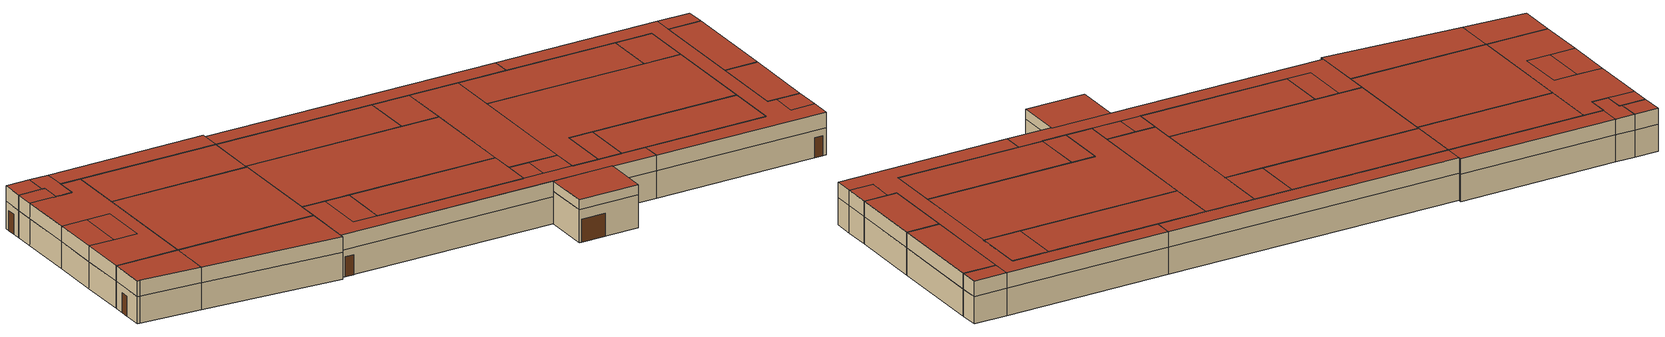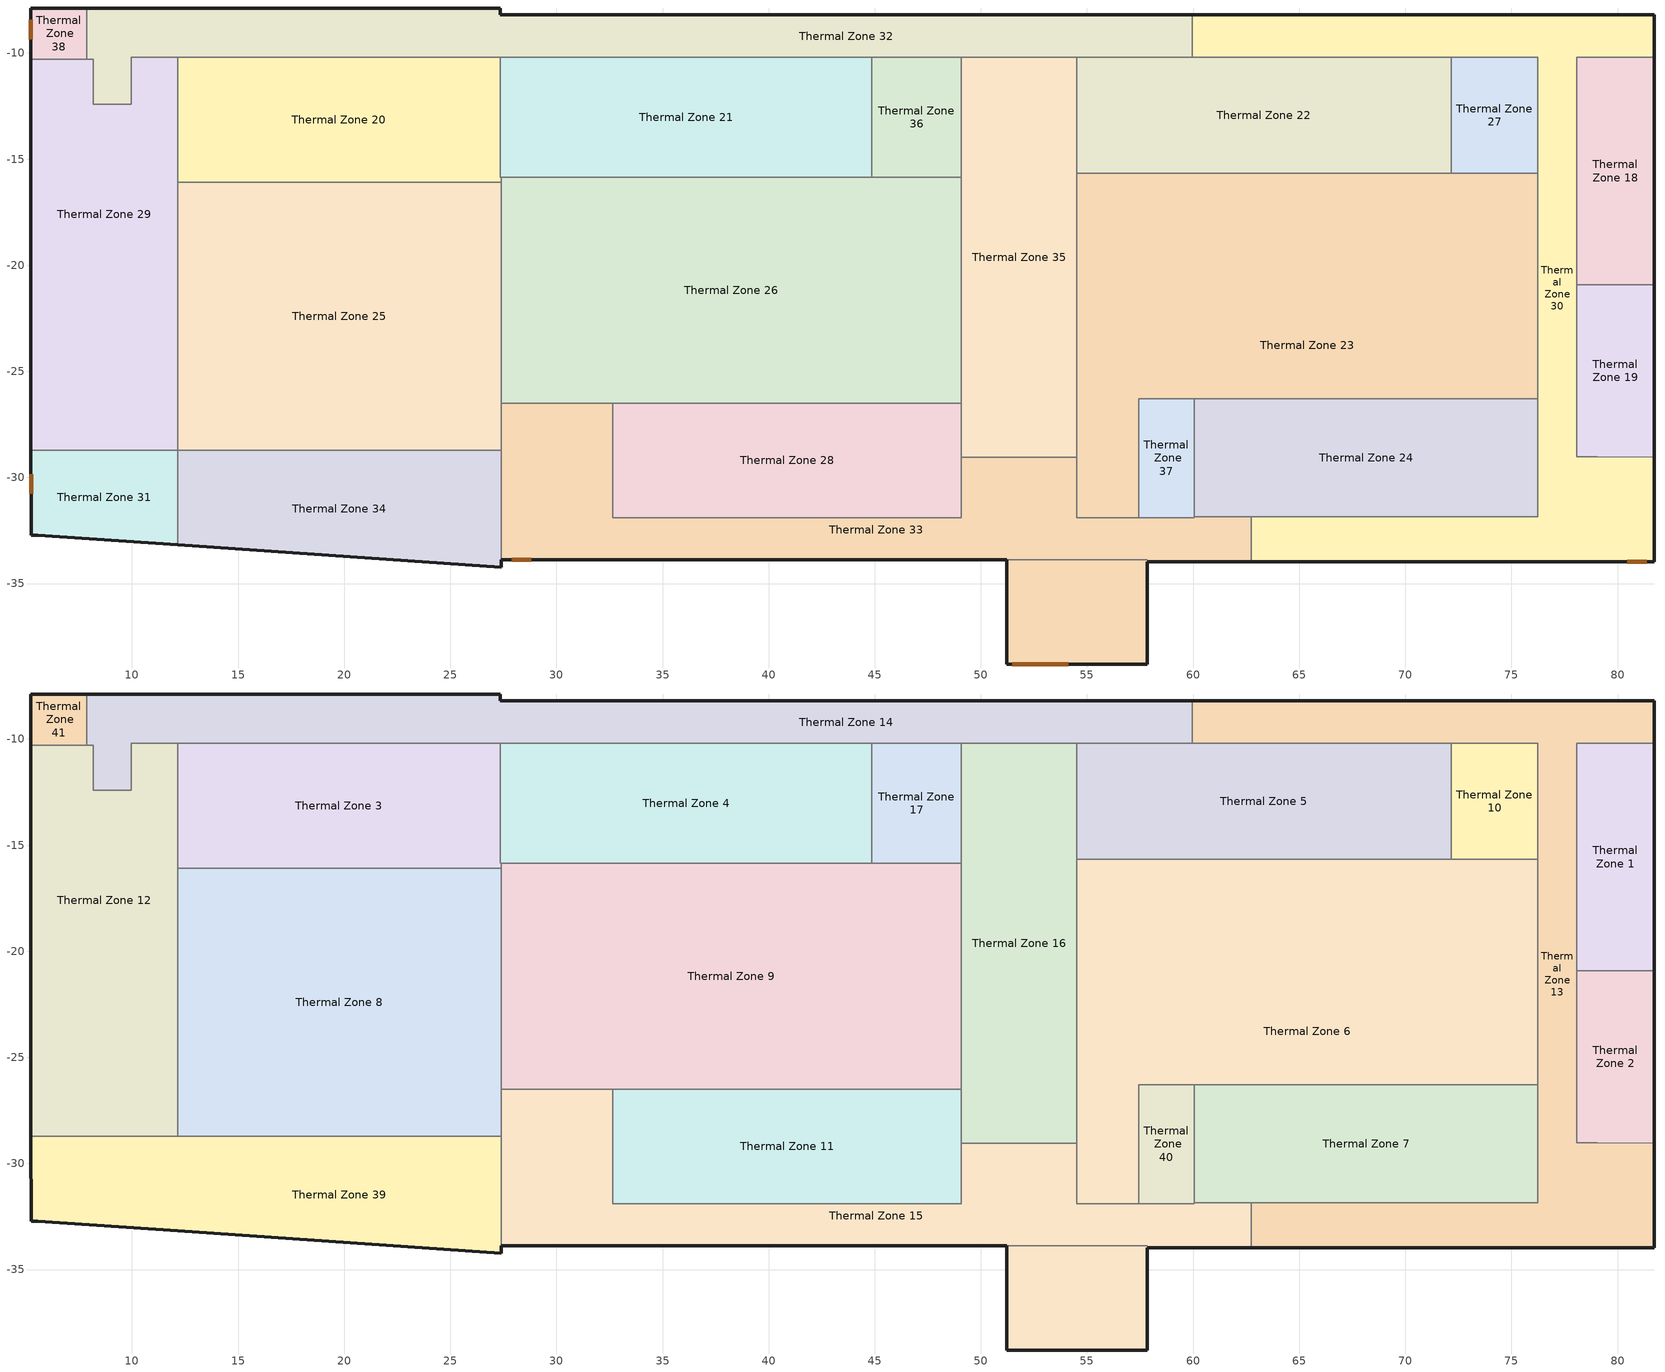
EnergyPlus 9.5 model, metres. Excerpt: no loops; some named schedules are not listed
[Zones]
Thermal Zone 18
 floor adiabatic (Construction 5): 78.08,-20.92 78.08,-10.21 81.72,-10.21 81.72,-20.92 z0
 wall outside (Construction 1): 81.72,-20.92 81.72,-10.21 z0:2.9
 wall to Thermal Zone 30 (Construction 2): 78.08,-10.21 78.08,-20.92 z0:2.9
 wall to Thermal Zone 30 (Construction 2 Reversed): 81.72,-10.21 78.08,-10.21 z0:2.9
 wall to Thermal Zone 19 (Construction 2 Reversed): 78.08,-20.92 81.72,-20.92 z0:2.9
Thermal Zone 19
 floor adiabatic (Construction 5): 81.72,-29.04 78.08,-29.03 78.08,-20.92 81.72,-20.92 z0
 wall outside (Construction 1): 81.72,-29.04 81.72,-20.92 z0:2.9
 wall to Thermal Zone 30 (Construction 2 Reversed): 79.04,-29.03 81.72,-29.04 z0:2.9
 wall to Thermal Zone 30 (Construction 2): 78.08,-20.92 78.08,-29.03 79.04,-29.03 z0:2.9
Thermal Zone 20
 floor adiabatic (Construction 5): 12.16,-16.09 12.16,-10.21 27.35,-10.21 27.35,-15.85 27.39,-15.85 27.39,-16.09 z0
 wall to Thermal Zone 29 (Construction 2): 12.16,-10.21 12.16,-16.09 z0:2.9
 wall to Thermal Zone 32 (Construction 2): 27.35,-10.21 12.16,-10.21 z0:2.9
 wall to Thermal Zone 21 (Construction 2 Reversed): 27.39,-15.85 27.35,-15.85 27.35,-10.21 z0:2.9
 wall to Thermal Zone 26 (Construction 2): 27.39,-16.09 27.39,-15.85 z0:2.9
 wall to Thermal Zone 25 (Construction 2): 12.16,-16.09 27.39,-16.09 z0:2.9
Thermal Zone 21
 floor adiabatic (Construction 5): 27.35,-15.85 27.35,-10.21 44.87,-10.21 44.87,-15.85 z0
 wall to Thermal Zone 32 (Construction 2): 44.87,-10.21 27.35,-10.21 z0:2.9
 wall to Thermal Zone 36 (Construction 2 Reversed): 44.87,-15.85 44.87,-10.21 z0:2.9
 wall to Thermal Zone 26 (Construction 2): 27.39,-15.85 44.87,-15.85 z0:2.9
Thermal Zone 22
 floor adiabatic (Construction 5): 54.52,-15.66 54.52,-10.21 72.16,-10.21 72.16,-15.66 z0
 wall to Thermal Zone 23 (Construction 2): 54.52,-15.66 72.16,-15.66 z0:2.9
 wall to Thermal Zone 35 (Construction 2): 54.52,-10.21 54.52,-15.66 z0:2.9
 wall to Thermal Zone 32 (Construction 2): 59.96,-10.21 54.52,-10.21 z0:2.9
 wall to Thermal Zone 30 (Construction 2): 72.16,-10.21 59.96,-10.21 z0:2.9
 wall to Thermal Zone 27 (Construction 2): 72.16,-15.66 72.16,-10.21 z0:2.9
Thermal Zone 23
 floor adiabatic (Construction 5): 54.52,-31.89 54.52,-15.66 76.25,-15.66 76.25,-26.28 57.43,-26.28 57.43,-31.89 z0
 wall to Thermal Zone 33 (Construction 2): 54.52,-29.05 54.52,-31.89 57.43,-31.89 z0:2.9
 wall to Thermal Zone 35 (Construction 2): 54.52,-15.66 54.52,-29.05 z0:2.9
 wall to Thermal Zone 27 (Construction 2 Reversed): 76.25,-15.66 72.16,-15.66 z0:2.9
 wall to Thermal Zone 30 (Construction 2): 76.25,-26.28 76.25,-15.66 z0:2.9
 wall to Thermal Zone 24 (Construction 2): 60.06,-26.28 76.25,-26.28 z0:2.9
 wall to Thermal Zone 37 (Construction 2 Reversed): 57.43,-31.89 57.43,-26.28 60.06,-26.28 z0:2.9
Thermal Zone 24
 floor adiabatic (Construction 5): 60.06,-31.86 60.06,-26.28 76.25,-26.28 76.25,-31.86 z0
 wall to Thermal Zone 30 (Construction 2 Reversed): 62.73,-31.86 76.25,-31.86 76.25,-26.28 z0:2.9
 wall to Thermal Zone 33 (Construction 2 Reversed): 60.06,-31.86 62.73,-31.86 z0:2.9
 wall to Thermal Zone 37 (Construction 2 Reversed): 60.06,-26.28 60.06,-31.86 z0:2.9
Thermal Zone 25
 floor adiabatic (Construction 5): 12.16,-28.71 12.16,-16.09 27.39,-16.09 27.39,-28.71 z0
 wall to Thermal Zone 26 (Construction 2): 27.39,-26.5 27.39,-16.09 z0:2.9
 wall to Thermal Zone 33 (Construction 2): 27.39,-28.71 27.39,-26.5 z0:2.9
 wall to Thermal Zone 34 (Construction 2): 12.16,-28.71 27.39,-28.71 z0:2.9
 wall to Thermal Zone 29 (Construction 2): 12.16,-16.09 12.16,-28.71 z0:2.9
Thermal Zone 26
 floor adiabatic (Construction 5): 27.39,-26.5 27.39,-15.85 49.08,-15.85 49.08,-26.5 z0
 wall to Thermal Zone 35 (Construction 2): 49.08,-26.5 49.08,-15.85 z0:2.9
 wall to Thermal Zone 28 (Construction 2): 32.65,-26.5 49.08,-26.5 z0:2.9
 wall to Thermal Zone 33 (Construction 2): 27.39,-26.5 29.98,-26.5 32.65,-26.5 z0:2.9
 wall to Thermal Zone 36 (Construction 2 Reversed): 49.08,-15.85 44.87,-15.85 z0:2.9
Thermal Zone 27
 floor adiabatic (Construction 5): 72.16,-15.66 72.16,-10.21 76.25,-10.21 76.25,-15.66 z0
 wall to Thermal Zone 30 (Construction 2): 76.25,-15.66 76.25,-10.21 72.16,-10.21 z0:2.9
Thermal Zone 28
 floor adiabatic (Construction 5): 32.65,-31.89 32.65,-26.5 49.08,-26.5 49.08,-31.89 z0
 wall to Thermal Zone 35 (Construction 2): 49.08,-29.05 49.08,-26.5 z0:2.9
 wall to Thermal Zone 33 (Construction 2): 32.65,-26.5 32.65,-31.89 49.08,-31.89 49.08,-29.05 z0:2.9
Thermal Zone 29
 floor adiabatic (Construction 5): 5.24,-23.55 5.24,-18.4 8.04,-18.4 8.04,-23.55 z0; 8.04,-23.55 8.04,-18.4 10.67,-18.4 10.67,-23.55 z0; 5.24,-12.42 5.24,-10.29 8.18,-10.29 8.18,-12.42 z0; 5.24,-28.71 5.24,-23.55 10.67,-23.55 10.67,-18.4 5.24,-18.4 5.24,-12.42 9.96,-12.42 9.96,-10.21 12.16,-10.21 12.16,-28.71 z0
 wall outside (Construction 1): 5.24,-10.29 5.24,-12.42 5.24,-18.4 5.24,-23.55 5.24,-28.71 z0:2.9
 wall to Thermal Zone 32 (Construction 2 Reversed): 9.96,-10.21 9.96,-12.42 8.18,-12.42 8.18,-10.29 7.86,-10.29 z0:2.9
 wall to Thermal Zone 38 (Construction 2 Reversed): 7.86,-10.29 5.24,-10.29 z0:2.9
 wall to Thermal Zone 31 (Construction 2 Reversed): 5.24,-28.71 12.16,-28.71 z0:2.9
 wall to Thermal Zone 32 (Construction 2): 12.16,-10.21 9.96,-10.21 z0:2.9
Thermal Zone 30
 floor adiabatic (Construction 5): 79.04,-31.86 79.04,-29.03 81.72,-29.04 81.72,-31.86 z0; 78.08,-10.21 78.08,-8.2 81.72,-8.2 81.72,-10.21 z0; 62.73,-33.97 62.73,-31.86 76.25,-31.86 76.25,-10.21 59.96,-10.21 59.96,-8.2 78.08,-8.2 78.08,-29.03 79.04,-29.03 79.04,-31.86 81.72,-31.86 81.72,-33.97 z0
 wall outside (Construction 1): 81.72,-10.21 81.72,-8.2 78.08,-8.2 59.96,-8.2 / 62.73,-33.97 81.72,-33.97 81.72,-31.86 81.72,-29.04 z0:2.9
 wall to Thermal Zone 32 (Construction Air Boundary 1): 59.96,-8.2 59.96,-10.21 z0:2.9
 wall to Thermal Zone 33 (Construction Air Boundary 1): 62.73,-31.86 62.73,-33.97 z0:2.9
 door (Construction 7): 80.46,-33.97 81.37,-33.97 z0:2.13
Thermal Zone 31
 floor adiabatic (Construction 5): 12.16,-33.18 5.55,-32.72 5.25,-32.72 5.24,-28.71 12.16,-28.71 z0
 wall outside (Construction 1): 5.24,-28.71 5.25,-32.72 5.55,-32.72 12.16,-33.18 z0:2.9
 wall to Thermal Zone 34 (Construction 2): 12.16,-33.18 12.16,-28.71 z0:2.9
 door (Construction 7): 5.25,-29.85 5.25,-30.77 z0:2.13
Thermal Zone 32
 floor adiabatic (Construction 5): 8.18,-12.42 8.18,-10.29 7.86,-10.29 7.86,-7.88 9.96,-7.88 9.96,-12.42 z0; 9.96,-10.21 9.96,-7.88 27.35,-7.88 27.35,-10.21 z0; 27.35,-10.21 27.35,-8.2 59.96,-8.2 59.96,-10.21 z0
 wall outside (Construction 1): 59.96,-8.2 27.35,-8.2 27.35,-7.88 9.96,-7.88 7.86,-7.88 z0:2.9
 wall to Thermal Zone 38 (Construction 2 Reversed): 7.86,-7.88 7.86,-10.29 z0:2.9
 wall to Thermal Zone 35 (Construction 2): 49.08,-10.21 54.52,-10.21 z0:2.9
 wall to Thermal Zone 36 (Construction 2 Reversed): 44.87,-10.21 49.08,-10.21 z0:2.9
Thermal Zone 33
 floor adiabatic (Construction 5): 57.84,-33.97 57.84,-33.87 27.39,-33.87 27.39,-26.5 29.98,-26.5 29.98,-31.89 60.06,-31.89 60.06,-31.86 62.73,-31.86 62.73,-33.97 z0; 51.31,-31.89 51.31,-29.05 54.52,-29.05 54.52,-31.89 z0; 29.98,-31.89 29.98,-26.5 32.65,-26.5 32.65,-31.89 z0; 51.22,-38.79 51.22,-33.87 57.84,-33.87 57.84,-38.79 z0; 49.08,-31.89 49.08,-29.05 51.31,-29.05 51.31,-31.89 z0
 wall outside (Construction 1): 57.84,-33.97 62.73,-33.97 / 27.39,-33.87 51.22,-33.87 z0:2.9; 51.22,-33.87 51.22,-38.79 57.84,-38.79 57.84,-33.97 z0:3.5
 wall to Thermal Zone 34 (Construction 2): 27.39,-28.71 27.39,-33.87 z0:2.9
 wall to Thermal Zone 37 (Construction 2 Reversed): 60.06,-31.89 57.43,-31.89 z0:2.9
 wall to Thermal Zone 35 (Construction Air Boundary 1): 54.52,-29.05 51.31,-29.05 z0:2.9
 wall to Thermal Zone 15 (Construction 2 Reversed): 57.84,-33.87 51.22,-33.87 z2.9:3.5
 wall to Thermal Zone 35 (Construction 2 Reversed): 51.31,-29.05 49.08,-29.05 z0:2.9
 door (Construction 7): 27.89,-33.87 28.81,-33.87 z0:2.13
 door (Construction 8): 51.47,-38.79 54.11,-38.79 z0:2.44
Thermal Zone 34
 floor adiabatic (Construction 5): 27.39,-34.24 12.16,-33.18 12.16,-28.71 27.39,-28.71 z0
 wall outside (Construction 1): 12.16,-33.18 27.39,-34.24 27.39,-33.87 z0:2.9
Thermal Zone 35
 floor adiabatic (Construction 5): 49.08,-29.05 49.08,-10.21 54.52,-10.21 54.52,-29.05 z0
 wall to Thermal Zone 36 (Construction 2 Reversed): 49.08,-10.21 49.08,-15.85 z0:2.9
Thermal Zone 36
 floor adiabatic (Construction 5): 44.87,-15.85 44.87,-10.21 49.08,-10.21 49.08,-15.85 z0
Thermal Zone 37
 floor adiabatic (Construction 5): 57.43,-31.89 57.43,-26.28 60.06,-26.28 60.06,-31.89 z0
Thermal Zone 38
 floor adiabatic (Construction 5): 5.24,-10.29 5.24,-7.88 7.86,-7.88 7.86,-10.29 z0
 wall outside (Construction 1): 7.86,-7.88 5.24,-7.88 5.24,-10.29 z0:2.9
 door (Construction 7): 5.24,-8.44 5.24,-9.35 z0:2.13
Thermal Zone 1
 floor to Thermal Zone 18 (Construction 4 Reversed): 78.08,-20.92 78.08,-10.21 81.72,-10.21 81.72,-20.92 z2.9
 wall outside (Construction 1): 81.72,-20.92 81.72,-10.21 z2.9:4.57
 wall to Thermal Zone 13 (Construction 2): 78.08,-10.21 78.08,-20.92 z2.9:4.57
 wall to Thermal Zone 13 (Construction 2 Reversed): 81.72,-10.21 78.08,-10.21 z2.9:4.57
 wall to Thermal Zone 2 (Construction 2 Reversed): 78.08,-20.92 81.72,-20.92 z2.9:4.57
 roof outside (Construction 3): 81.72,-20.92 81.72,-10.21 78.08,-10.21 78.08,-20.92 z4.57
Thermal Zone 10
 floor to Thermal Zone 27 (Construction 4 Reversed): 72.16,-15.66 72.16,-10.21 76.25,-10.21 76.25,-15.66 z2.9
 wall to Thermal Zone 13 (Construction 2): 76.25,-15.66 76.25,-10.21 72.16,-10.21 z2.9:4.57
 wall to Thermal Zone 6 (Construction 2): 72.16,-15.66 76.25,-15.66 z2.9:4.57
 wall to Thermal Zone 5 (Construction 2 Reversed): 72.16,-10.21 72.16,-15.66 z2.9:4.57
 roof outside (Construction 3): 76.25,-15.66 76.25,-10.21 72.16,-10.21 72.16,-15.66 z4.57
Thermal Zone 11
 floor to Thermal Zone 28 (Construction 4 Reversed): 32.65,-31.89 32.65,-26.5 49.08,-26.5 49.08,-31.89 z2.9
 wall to Thermal Zone 16 (Construction 2): 49.08,-29.05 49.08,-26.5 z2.9:4.57
 wall to Thermal Zone 15 (Construction 2): 32.65,-31.89 49.08,-31.89 49.08,-29.05 z2.9:4.57
 wall to Thermal Zone 15 (Construction 2 Reversed): 32.65,-26.5 32.65,-31.89 z2.9:4.57
 wall to Thermal Zone 9 (Construction 2 Reversed): 49.08,-26.5 32.65,-26.5 z2.9:4.57
 roof outside (Construction 3): 49.08,-31.89 49.08,-26.5 32.65,-26.5 32.65,-31.89 z4.57
Thermal Zone 12
 floor to Thermal Zone 29 (Construction 4 Reversed): 5.24,-23.55 5.24,-18.4 8.04,-18.4 8.04,-23.55 z2.9; 8.04,-23.55 8.04,-18.4 10.67,-18.4 10.67,-23.55 z2.9; 5.24,-12.42 5.24,-10.29 8.18,-10.29 8.18,-12.42 z2.9; 5.24,-28.71 5.24,-23.55 10.67,-23.55 10.67,-18.4 5.24,-18.4 5.24,-12.42 9.96,-12.42 9.96,-10.21 12.16,-10.21 12.16,-28.71 z2.9
 wall outside (Construction 1): 5.24,-10.29 5.24,-12.42 5.24,-18.4 5.24,-23.55 5.24,-28.71 z2.9:4.57
 wall to Thermal Zone 14 (Construction 2 Reversed): 9.96,-10.21 9.96,-12.42 8.18,-12.42 8.18,-10.29 7.86,-10.29 z2.9:4.57
 wall to Thermal Zone 41 (Construction 2 Reversed): 7.86,-10.29 5.24,-10.29 z2.9:4.57
 wall to Thermal Zone 3 (Construction 2 Reversed): 12.16,-16.09 12.16,-10.21 z2.9:4.57
 wall to Thermal Zone 8 (Construction 2 Reversed): 12.16,-28.71 12.16,-16.09 z2.9:4.57
 wall to Thermal Zone 39 (Construction 2): 5.24,-28.71 12.16,-28.71 z2.9:4.57
 wall to Thermal Zone 14 (Construction 2): 12.16,-10.21 9.96,-10.21 z2.9:4.57
 roof outside (Construction 3): 8.04,-23.55 8.04,-18.4 5.24,-18.4 5.24,-23.55 z4.57; 10.67,-23.55 10.67,-18.4 8.04,-18.4 8.04,-23.55 z4.57; 8.18,-12.42 8.18,-10.29 5.24,-10.29 5.24,-12.42 z4.57; 12.16,-28.71 12.16,-10.21 9.96,-10.21 9.96,-12.42 5.24,-12.42 5.24,-18.4 10.67,-18.4 10.67,-23.55 5.24,-23.55 5.24,-28.71 z4.57
Thermal Zone 13
 floor to Thermal Zone 30 (Construction 4 Reversed): 79.04,-31.86 79.04,-29.03 81.72,-29.04 81.72,-31.86 z2.9; 78.08,-10.21 78.08,-8.2 81.72,-8.2 81.72,-10.21 z2.9; 62.73,-33.97 62.73,-31.86 76.25,-31.86 76.25,-10.21 59.96,-10.21 59.96,-8.2 78.08,-8.2 78.08,-29.03 79.04,-29.03 79.04,-31.86 81.72,-31.86 81.72,-33.97 z2.9
 wall outside (Construction 1): 81.72,-10.21 81.72,-8.2 78.08,-8.2 59.96,-8.2 / 62.73,-33.97 81.72,-33.97 81.72,-31.86 81.72,-29.04 z2.9:4.57
 wall to Thermal Zone 2 (Construction 2): 81.72,-29.04 79.04,-29.03 z2.9:4.57
 wall to Thermal Zone 7 (Construction 2): 76.25,-26.28 76.25,-31.86 62.73,-31.86 z2.9:4.57
 wall to Thermal Zone 6 (Construction 2 Reversed): 76.25,-15.66 76.25,-26.28 z2.9:4.57
 wall to Thermal Zone 5 (Construction 2 Reversed): 59.96,-10.21 72.16,-10.21 z2.9:4.57
 wall to Thermal Zone 14 (Construction Air Boundary 1): 59.96,-8.2 59.96,-10.21 z2.9:4.57
 wall to Thermal Zone 2 (Construction 2 Reversed): 79.04,-29.03 78.08,-29.03 78.08,-20.92 z2.9:4.57
 wall to Thermal Zone 15 (Construction Air Boundary 1): 62.73,-31.86 62.73,-33.97 z2.9:4.57
 roof outside (Construction 3): 81.72,-31.86 81.72,-29.04 79.04,-29.03 79.04,-31.86 z4.57; 81.72,-10.21 81.72,-8.2 78.08,-8.2 78.08,-10.21 z4.57; 81.72,-33.97 81.72,-31.86 79.04,-31.86 79.04,-29.03 78.08,-29.03 78.08,-8.2 59.96,-8.2 59.96,-10.21 76.25,-10.21 76.25,-31.86 62.73,-31.86 62.73,-33.97 z4.57
Thermal Zone 14
 floor to Thermal Zone 32 (Construction 4 Reversed): 8.18,-12.42 8.18,-10.29 7.86,-10.29 7.86,-7.88 9.96,-7.88 9.96,-12.42 z2.9; 9.96,-10.21 9.96,-7.88 27.35,-7.88 27.35,-10.21 z2.9; 27.35,-10.21 27.35,-8.2 59.96,-8.2 59.96,-10.21 z2.9
 wall outside (Construction 1): 59.96,-8.2 27.35,-8.2 27.35,-7.88 9.96,-7.88 7.86,-7.88 z2.9:4.57
 wall to Thermal Zone 41 (Construction 2 Reversed): 7.86,-7.88 7.86,-10.29 z2.9:4.57
 wall to Thermal Zone 3 (Construction 2 Reversed): 12.16,-10.21 27.35,-10.21 z2.9:4.57
 wall to Thermal Zone 5 (Construction 2 Reversed): 54.52,-10.21 59.96,-10.21 z2.9:4.57
 wall to Thermal Zone 16 (Construction 2): 49.08,-10.21 54.52,-10.21 z2.9:4.57
 wall to Thermal Zone 17 (Construction 2 Reversed): 44.87,-10.21 49.08,-10.21 z2.9:4.57
 wall to Thermal Zone 4 (Construction 2 Reversed): 27.35,-10.21 44.87,-10.21 z2.9:4.57
 roof outside (Construction 3): 9.96,-12.42 9.96,-7.88 7.86,-7.88 7.86,-10.29 8.18,-10.29 8.18,-12.42 z4.57; 27.35,-10.21 27.35,-7.88 9.96,-7.88 9.96,-10.21 z4.57; 59.96,-10.21 59.96,-8.2 27.35,-8.2 27.35,-10.21 z4.57
Thermal Zone 15
 floor to Thermal Zone 33 (Construction 4 Reversed): 29.98,-31.89 29.98,-26.5 32.65,-26.5 32.65,-31.89 z2.9; 57.84,-33.97 57.84,-33.87 27.39,-33.87 27.39,-26.5 29.98,-26.5 29.98,-31.89 60.06,-31.89 60.06,-31.86 62.73,-31.86 62.73,-33.97 z2.9; 51.31,-31.89 51.31,-29.05 54.52,-29.05 54.52,-31.89 z2.9; 51.22,-38.79 51.22,-33.87 57.84,-33.87 57.84,-38.79 z3.5; 49.08,-31.89 49.08,-29.05 51.31,-29.05 51.31,-31.89 z2.9
 wall outside (Construction 1): 57.84,-33.97 62.73,-33.97 / 27.39,-33.87 51.22,-33.87 z2.9:4.57; 51.22,-33.87 51.22,-38.79 57.84,-38.79 57.84,-33.97 z3.5:4.57
 wall to Thermal Zone 39 (Construction 2): 27.39,-28.71 27.39,-33.87 z2.9:4.57
 wall to Thermal Zone 8 (Construction 2 Reversed): 27.39,-26.5 27.39,-28.71 z2.9:4.57
 wall to Thermal Zone 9 (Construction 2 Reversed): 32.65,-26.5 29.98,-26.5 27.39,-26.5 z2.9:4.57
 wall to Thermal Zone 6 (Construction 2 Reversed): 57.43,-31.89 54.52,-31.89 54.52,-29.05 z2.9:4.57
 wall to Thermal Zone 40 (Construction 2 Reversed): 60.06,-31.89 57.43,-31.89 z2.9:4.57
 wall to Thermal Zone 7 (Construction 2): 62.73,-31.86 60.06,-31.86 z2.9:4.57
 wall to Thermal Zone 16 (Construction Air Boundary 1): 54.52,-29.05 51.31,-29.05 z2.9:4.57
 wall to Thermal Zone 16 (Construction 2 Reversed): 51.31,-29.05 49.08,-29.05 z2.9:4.57
 roof outside (Construction 3): 32.65,-31.89 32.65,-26.5 29.98,-26.5 29.98,-31.89 z4.57; 62.73,-33.97 62.73,-31.86 60.06,-31.86 60.06,-31.89 29.98,-31.89 29.98,-26.5 27.39,-26.5 27.39,-33.87 57.84,-33.87 57.84,-33.97 z4.57; 54.52,-31.89 54.52,-29.05 51.31,-29.05 51.31,-31.89 z4.57; 57.84,-38.79 57.84,-33.87 51.22,-33.87 51.22,-38.79 z4.57; 51.31,-31.89 51.31,-29.05 49.08,-29.05 49.08,-31.89 z4.57
Thermal Zone 16
 floor to Thermal Zone 35 (Construction 4 Reversed): 49.08,-29.05 49.08,-10.21 54.52,-10.21 54.52,-29.05 z2.9
 wall to Thermal Zone 9 (Construction 2 Reversed): 49.08,-15.85 49.08,-26.5 z2.9:4.57
 wall to Thermal Zone 17 (Construction 2 Reversed): 49.08,-10.21 49.08,-15.85 z2.9:4.57
 wall to Thermal Zone 5 (Construction 2 Reversed): 54.52,-15.66 54.52,-10.21 z2.9:4.57
 wall to Thermal Zone 6 (Construction 2 Reversed): 54.52,-29.05 54.52,-15.66 z2.9:4.57
 roof outside (Construction 3): 54.52,-29.05 54.52,-10.21 49.08,-10.21 49.08,-29.05 z4.57
Thermal Zone 17
 floor to Thermal Zone 36 (Construction 4 Reversed): 44.87,-15.85 44.87,-10.21 49.08,-10.21 49.08,-15.85 z2.9
 wall to Thermal Zone 9 (Construction 2 Reversed): 44.87,-15.85 49.08,-15.85 z2.9:4.57
 wall to Thermal Zone 4 (Construction 2): 44.87,-10.21 44.87,-15.85 z2.9:4.57
 roof outside (Construction 3): 49.08,-15.85 49.08,-10.21 44.87,-10.21 44.87,-15.85 z4.57
Thermal Zone 2
 floor to Thermal Zone 19 (Construction 4 Reversed): 81.72,-29.04 78.08,-29.03 78.08,-20.92 81.72,-20.92 z2.9
 wall outside (Construction 1): 81.72,-29.04 81.72,-20.92 z2.9:4.57
 roof outside (Construction 3): 81.72,-20.92 78.08,-20.92 78.08,-29.03 81.72,-29.04 z4.57
Thermal Zone 3
 floor to Thermal Zone 20 (Construction 4 Reversed): 12.16,-16.09 12.16,-10.21 27.35,-10.21 27.35,-15.85 27.39,-15.85 27.39,-16.09 z2.9
 wall to Thermal Zone 4 (Construction 2 Reversed): 27.35,-15.85 27.35,-10.21 z2.9:4.57
 wall to Thermal Zone 9 (Construction 2 Reversed): 27.39,-16.09 27.39,-15.85 z2.9:4.57
 wall to Thermal Zone 8 (Construction 2): 12.16,-16.09 27.39,-16.09 z2.9:4.57
 roof outside (Construction 3): 27.39,-16.09 27.39,-15.85 27.35,-15.85 27.35,-10.21 12.16,-10.21 12.16,-16.09 z4.57
Thermal Zone 39
 floor to Thermal Zone 31 (Construction 4 Reversed): 12.16,-33.18 5.55,-32.72 5.25,-32.72 5.24,-28.71 12.16,-28.71 z2.9
 floor to Thermal Zone 34 (Construction 4 Reversed): 27.39,-34.24 12.16,-33.18 12.16,-28.71 27.39,-28.71 z2.9
 wall outside (Construction 1): 5.24,-28.71 5.25,-32.72 5.55,-32.72 12.16,-33.18 27.39,-34.24 27.39,-33.87 z2.9:4.57
 wall to Thermal Zone 8 (Construction 2 Reversed): 27.39,-28.71 12.16,-28.71 z2.9:4.57
 roof outside (Construction 3): 12.16,-28.71 5.24,-28.71 5.25,-32.72 5.55,-32.72 12.16,-33.18 z4.57; 27.39,-28.71 12.16,-28.71 12.16,-33.18 27.39,-34.24 z4.57
Thermal Zone 4
 floor to Thermal Zone 21 (Construction 4 Reversed): 27.35,-15.85 27.35,-10.21 44.87,-10.21 44.87,-15.85 z2.9
 wall to Thermal Zone 9 (Construction 2 Reversed): 27.39,-15.85 44.87,-15.85 z2.9:4.57
 roof outside (Construction 3): 44.87,-15.85 44.87,-10.21 27.35,-10.21 27.35,-15.85 z4.57
Thermal Zone 40
 floor to Thermal Zone 37 (Construction 4 Reversed): 57.43,-31.89 57.43,-26.28 60.06,-26.28 60.06,-31.89 z2.9
 wall to Thermal Zone 6 (Construction 2): 60.06,-26.28 57.43,-26.28 57.43,-31.89 z2.9:4.57
 wall to Thermal Zone 7 (Construction 2): 60.06,-31.86 60.06,-26.28 z2.9:4.57
 roof outside (Construction 3): 60.06,-31.89 60.06,-26.28 57.43,-26.28 57.43,-31.89 z4.57
Thermal Zone 41
 floor to Thermal Zone 38 (Construction 4 Reversed): 5.24,-10.29 5.24,-7.88 7.86,-7.88 7.86,-10.29 z2.9
 wall outside (Construction 1): 7.86,-7.88 5.24,-7.88 5.24,-10.29 z2.9:4.57
 roof outside (Construction 3): 7.86,-10.29 7.86,-7.88 5.24,-7.88 5.24,-10.29 z4.57
Thermal Zone 5
 floor to Thermal Zone 22 (Construction 4 Reversed): 54.52,-10.21 72.16,-10.21 72.16,-15.66 54.52,-15.66 z2.9
 wall to Thermal Zone 6 (Construction 2): 54.52,-15.66 72.16,-15.66 z2.9:4.57
 roof outside (Construction 3): 54.52,-15.66 72.16,-15.66 72.16,-10.21 54.52,-10.21 z4.57
Thermal Zone 6
 floor to Thermal Zone 23 (Construction 4 Reversed): 54.52,-31.89 54.52,-15.66 76.25,-15.66 76.25,-26.28 57.43,-26.28 57.43,-31.89 z2.9
 wall to Thermal Zone 7 (Construction 2): 60.06,-26.28 76.25,-26.28 z2.9:4.57
 roof outside (Construction 3): 57.43,-31.89 57.43,-26.28 76.25,-26.28 76.25,-15.66 54.52,-15.66 54.52,-31.89 z4.57
Thermal Zone 7
 floor to Thermal Zone 24 (Construction 4 Reversed): 60.06,-31.86 60.06,-26.28 76.25,-26.28 76.25,-31.86 z2.9
 roof outside (Construction 3): 76.25,-31.86 76.25,-26.28 60.06,-26.28 60.06,-31.86 z4.57
Thermal Zone 8
 floor to Thermal Zone 25 (Construction 4 Reversed): 12.16,-16.09 27.39,-16.09 27.39,-28.71 12.16,-28.71 z2.9
 wall to Thermal Zone 9 (Construction 2 Reversed): 27.39,-26.5 27.39,-16.09 z2.9:4.57
 roof outside (Construction 3): 12.16,-28.71 27.39,-28.71 27.39,-16.09 12.16,-16.09 z4.57
Thermal Zone 9
 floor to Thermal Zone 26 (Construction 4 Reversed): 27.39,-26.5 27.39,-15.85 49.08,-15.85 49.08,-26.5 z2.9
 roof outside (Construction 3): 49.08,-26.5 49.08,-15.85 27.39,-15.85 27.39,-26.5 z4.57
[Building]
Building 1
[Site:Location]
Site 1: Latitude {deg}=42.308; Longitude {deg}=-85.251; Time Zone {hr}=-5; Elevation {m}=282.8544
[Site:GroundReflectance]
0.2, 0.2, 0.2, 0.2, 0.2, 0.2, 0.2, 0.2, 0.2, 0.2, 0.2, 0.2
[SizingPeriod:DesignDay] Barometric Pressure {Pa}=97973.2; Wind Direction {deg}=0; Rain Indicator=No; Snow Indicator=No
Name | Month | Day of Month | Day Type | Maximum Dry-Bulb Temperature {C} | Daily Dry-Bulb Temperature Range {deltaC} | Dry-Bulb Temperature Range Modifier Type | Humidity Condition Type | Wetbulb or DewPoint at Maximum Dry-Bulb {C} | Wind Speed {m/s} | Daylight Saving Time Indicator | Solar Model Indicator | Sky Clearness | Dry-Bulb Temperature Range Modifier Day Schedule | Humidity Condition Day Schedule | Beam Solar Day Schedule | Diffuse Solar Day Schedule
Sizing Period Design Day 1 | 1 | 15 | WinterDesignDay | -16.7778 | 0 | DefaultMultipliers | Wetbulb | -17.72 | 18.04 | No | ASHRAEClearSky | 0
Sizing Period Design Day 10 | 9 | 21 | SummerDesignDay | 29 |  | DifferenceSchedule | WetBulbProfileDifferenceSchedule | 21.1153 | 9.02 | Yes | Schedule |  | Schedule Day 544 | Schedule Day 545 | Schedule Day 546 | Schedule Day 547
Sizing Period Design Day 11 | 10 | 21 | SummerDesignDay | 23.2222 |  | DifferenceSchedule | WetBulbProfileDifferenceSchedule | 18.3336 | 9.02 | Yes | Schedule |  | Schedule Day 548 | Schedule Day 549 | Schedule Day 550 | Schedule Day 551
Sizing Period Design Day 12 | 11 | 21 | SummerDesignDay | 17.8889 |  | DifferenceSchedule | WetBulbProfileDifferenceSchedule | 15.0043 | 9.02 | No | Schedule |  | Schedule Day 552 | Schedule Day 553 | Schedule Day 554 | Schedule Day 555
[Material]
Name | Roughness | Thickness {m} | Conductivity {W/m-K} | Density {kg/m3} | Specific Heat {J/kg-K} | Thermal Absorptance | Solar Absorptance | Visible Absorptance
Material 1; Material 5; Material 7 | MediumRough | 0.015875 | 0.160093 | 800.842 | 1088.57 | 0.45 | 0.45 | 0.45
Material 10 | MediumRough | 0.1524 | 0.533638 | 1281.35 | 837.36 | 0.9 | 0.7 | 0.7
Material 11 | MediumRough | 0.0008636 | 54.4861 | 7832.24 | 502.416 | 0.45 | 0.45 | 0.45
Material 12; Material 13 | MediumRough | 0.009525 | 0.0605757 | 368.387 | 586.152 | 0.45 | 0.45 | 0.45
Material 14 | MediumRough | 0.0762 | 1.94708 | 2242.36 | 921.096 | 0.675 | 0.675 | 0.675
Material 15 | MediumRough | 0.0762 | 1.94708 | 2242.36 | 921.096 | 0.9 | 0 | 0
Material 16 | Rough | 0.3 | 1.04 | 2243 | 837 | 0.9 | 0.7 | 0.7
Material 2 | MediumRough | 0.0889 | 0.084131 | 54.4573 | 837.36 | 0.9 | 0.7 | 0.7
Material 3 | MediumRough | 0.2032 | 1.11343 | 800.842 | 921.096 | 0.9 | 0.7 | 0.7
Material 4 | MediumRough | 0.1016 | 1.33267 | 2002.11 | 921.096 | 0.675 | 0.675 | 0.675
Material 6 | MediumRough | 0.0889 | 0.1 | 46.4488 | 1400 | 0.9 | 0.7 | 0.7
Material 8 | MediumRough | 0.009525 | 0.162983 | 1121.18 | 1465.38 | 0.45 | 0.45 | 0.45
Material 9 | MediumRough | 0.1016 | 0.0288514 | 40.0421 | 1465.38 | 0.9 | 0.7 | 0.7
[Material:NoMass] Roughness=MediumRough; Thermal Resistance {m2-K/W}=0.251586; Thermal Absorptance=0.9; Solar Absorptance=0.7; Visible Absorptance=0.7
Material No Mass 1; Material No Mass 2
[Construction]
Construction 1: Material 4, Material 3, Material 2, Material 1
Construction 2: Material 7, Material 6, Material 5
Construction 2 Reversed: Material 5, Material 6, Material 7
Construction 3: Material 8, Material 9, Material 10, Material 11
Construction 4 Reversed: Material 13, Material 12
Construction 5: Material 15, Material 14
Construction 6: Material 16
Construction 7: Material No Mass 1
Construction 8: Material No Mass 2
[Construction:AirBoundary]
Construction Air Boundary 1: None, 0
[Zone] Multiplier=1
Name | Volume {m3} | Floor Area {m2} | Part of Total Floor Area | Zone Inside Convection Algorithm
Thermal Zone 1 | 65.164 | 38.9737 | No
Thermal Zone 10 | 37.3335 | 22.3287 | No
Thermal Zone 11 | 148.077 | 88.5631 | No
Thermal Zone 12 | 206.817 | 123.694 | No
Thermal Zone 13 | 223.364 | 133.591 | No
Thermal Zone 14 | 192.083 | 114.882 | No
Thermal Zone 15 | 226.055 | 146.871 | No
Thermal Zone 16 | 171.241 | 102.417 | No
Thermal Zone 17 | 39.7454 | 23.7712 | No
Thermal Zone 18 | 112.868 | 38.9737 | Yes
Thermal Zone 19 | 85.5031 | 29.5245 | Yes
Thermal Zone 2 | 49.365 | 29.5245 | No
Thermal Zone 20 | 258.638 | 89.3088 | Yes
Thermal Zone 21 | 286.213 | 98.8303 | Yes
Thermal Zone 22 | 278.667 | 96.2249 | Yes
Thermal Zone 23 | 715.504 | 247.066 | Yes
Thermal Zone 24 | 261.688 | 90.362 | Yes
Thermal Zone 25 | 556.846 | 192.281 | Yes
Thermal Zone 26 | 668.94 | 230.987 | Yes
Thermal Zone 27 | 64.6638 | 22.3287 | Yes
Thermal Zone 28 | 256.479 | 88.5631 | Yes
Thermal Zone 29 | 358.218 | 123.694 | Yes
Thermal Zone 3 | 149.324 | 89.3088 | No
Thermal Zone 30 | 386.88 | 133.591 | Yes
Thermal Zone 31 | 84.6387 | 29.2261 | Yes
Thermal Zone 32 | 332.698 | 114.882 | Yes
Thermal Zone 33 | 445.146 | 146.871 | Yes
Thermal Zone 34 | 220.323 | 76.0784 | Yes
Thermal Zone 35 | 296.599 | 102.417 | Yes
Thermal Zone 36 | 68.8413 | 23.7712 | Yes
Thermal Zone 37 | 42.7858 | 14.7741 | Yes | TARP
Thermal Zone 38 | 18.2056 | 6.28646 | Yes | TARP
Thermal Zone 39 | 176.069 | 105.304 | Yes | TARP
Thermal Zone 4 | 165.244 | 98.8303 | No
Thermal Zone 40 | 24.7023 | 14.7741 | Yes | TARP
Thermal Zone 41 | 10.511 | 6.28646 | Yes | TARP
Thermal Zone 5 | 160.888 | 96.2249 | No
Thermal Zone 6 | 413.095 | 247.066 | No
Thermal Zone 7 | 151.085 | 90.362 | No
Thermal Zone 8 | 321.494 | 192.281 | No
Thermal Zone 9 | 386.211 | 230.987 | No
[ElectricEquipment] Fraction Latent=0
Name | Zone or ZoneList | Schedule | Design Level Calculation Method | Design Level {W} | Fraction Radiant | Watts per Zone Floor Area {W/m2} | Fraction Lost
Electric Equipment 14 | Thermal Zone 10 | Schedule Year 63 | EquipmentLevel | 562.5 | 0
Electric Equipment 3 | Thermal Zone 11 | Schedule Year 63 | EquipmentLevel | 2037.75 | 0
Electric Equipment 19 | Thermal Zone 12 | Schedule Year 49 | EquipmentLevel | 69.3537 | 0
Electric Equipment 21 | Thermal Zone 12 | Schedule Year 47 | EquipmentLevel | 65.2594 | 0
Electric Equipment 25 | Thermal Zone 12 | Schedule Year 47 | EquipmentLevel | 33.0482 | 0
Electric Equipment 27 | Thermal Zone 12 | Schedule Year 49 | EquipmentLevel | 313.986 | 0
Electric Equipment 10 | Thermal Zone 13 | Schedule Year 47 | EquipmentLevel | 18.4688 | 0
Electric Equipment 12 | Thermal Zone 13 | Schedule Year 47 | EquipmentLevel | 40.1704 | 0
Electric Equipment 34 | Thermal Zone 13 | Schedule Year 43 | EquipmentLevel | 194.882 | 0
Electric Equipment 23 | Thermal Zone 14 | Schedule Year 47 | EquipmentLevel | 50.0443 | 0
Electric Equipment 29 | Thermal Zone 14 | Schedule Year 47 | EquipmentLevel | 151.276 | 0
Electric Equipment 32 | Thermal Zone 14 | Schedule Year 43 | EquipmentLevel | 107.645 | 0
Electric Equipment 1 | Thermal Zone 15 | Schedule Year 43 | EquipmentLevel | 52.8634 | 0
Electric Equipment 33 | Thermal Zone 15 | Schedule Year 43 | EquipmentLevel | 138.814 | 0
Electric Equipment 7 | Thermal Zone 15 | Schedule Year 55 | EquipmentLevel | 106.799 | 0
Electric Equipment 15 | Thermal Zone 17 | Schedule Year 61 | EquipmentLevel | 1581 | 0
Electric Equipment 30 | Thermal Zone 18 | Schedule Year 43 | Watts/Area |  | 0.25 | 53.81955 | 0
Electric Equipment 20 | Thermal Zone 29 | Schedule Year 47 | EquipmentLevel | 62.0862 | 0.25 |  | 0
Electric Equipment 22 | Thermal Zone 29 | Schedule Year 47 | EquipmentLevel | 58.3167 | 0.25 |  | 0
Electric Equipment 26 | Thermal Zone 29 | Schedule Year 47 | EquipmentLevel | 50.5543 | 0.25 |  | 0
Electric Equipment 28 | Thermal Zone 29 | Schedule Year 47 | EquipmentLevel | 1929.42 | 0.25 |  | 0
Electric Equipment 17 | Thermal Zone 3 | Schedule Year 61 | EquipmentLevel | 7121.25 | 0
Electric Equipment 11 | Thermal Zone 30 | Schedule Year 47 | EquipmentLevel | 407.468 | 0.25 |  | 0
Electric Equipment 5 | Thermal Zone 31 | Schedule Year 47 | Watts/Area |  | 0.25 | 53.81955 | 0
Electric Equipment 24 | Thermal Zone 32 | Schedule Year 47 | EquipmentLevel | 38.1146 | 0.25 |  | 0
Electric Equipment 2 | Thermal Zone 33 | Schedule Year 43 | EquipmentLevel | 774.533 | 0.25 |  | 0
Electric Equipment 4 | Thermal Zone 39 | Schedule Year 47 | EquipmentLevel | 71.1533 | 0
Electric Equipment 16 | Thermal Zone 4 | Schedule Year 61 | EquipmentLevel | 7912.5 | 0
Electric Equipment 9 | Thermal Zone 40 | Schedule Year 47 | EquipmentLevel | 38.4782 | 0
Electric Equipment 13 | Thermal Zone 5 | Schedule Year 61 | EquipmentLevel | 7121.25 | 0
Electric Equipment 31 | Thermal Zone 6 | Schedule Year 61 | EquipmentLevel | 20551.25 | 0
Electric Equipment 6 | Thermal Zone 7 | Schedule Year 61 | EquipmentLevel | 2062.75 | 0
Electric Equipment 18 | Thermal Zone 8 | Schedule Year 61 | EquipmentLevel | 18990 | 0
Electric Equipment 8 | Thermal Zone 9 | Schedule Year 61 | EquipmentLevel | 18462.5 | 0
[People] Number of People Calculation Method=People; Fraction Radiant=0.7; Carbon Dioxide Generation Rate {m3/s-W}=4.298e-08
Name | Zone or ZoneList | Number of People Schedule | Number of People | Sensible Heat Fraction | Activity Level Schedule
People 16 | Thermal Zone 18 | Schedule Year 59 | 6 | 0.00442478 | Schedule Constant 15
People 15 | Thermal Zone 19 | Schedule Year 59 | 6 | 0.00543478 | Schedule Constant 14
People 10 | Thermal Zone 20 | Schedule Year 59 | 16 | 0.00371747 | Schedule Constant 10
People 9 | Thermal Zone 21 | Schedule Year 59 | 16 | 0.00353357 | Schedule Constant 9
People 6 | Thermal Zone 22 | Schedule Year 59 | 16 | 0.00353357 | Schedule Constant 6
People 17 | Thermal Zone 23 | Schedule Year 59 | 35 | 0.00328947 | Schedule Constant 16
People 3 | Thermal Zone 24 | Schedule Year 59 | 18 | 0.00325733 | Schedule Constant 3
People 11 | Thermal Zone 25 | Schedule Year 59 | 22 | 0.0031348 | Schedule Constant 11
People 5 | Thermal Zone 26 | Schedule Year 59 | 45 | 0.00310559 | Schedule Constant 5
People 7 | Thermal Zone 27 | Schedule Year 59 | 6 | 0.0104167 | Schedule Constant 7
People 2 | Thermal Zone 28 | Schedule Year 59 | 5 | 0.00325733 | Schedule Constant 2
People 13 | Thermal Zone 29 | Schedule Year 49 | 1 | 0.544444 | Schedule Constant 13
People 14 | Thermal Zone 29 | Schedule Year 49 | 24.1177 | 0.657143 | Schedule Constant 12
People 12 | Thermal Zone 32 | Schedule Year 49 | 0.952864 | 0.657143 | Schedule Constant 12
People 1 | Thermal Zone 33 | Schedule Year 59 | 3 | 0.00724638 | Schedule Constant 1
People 4 | Thermal Zone 33 | Schedule Year 57 | 0.70117 | 0.393333 | Schedule Constant 4
People 8 | Thermal Zone 36 | Schedule Year 59 | 3 | 0.00724638 | Schedule Constant 8
[OtherEquipment] Fuel Type=None; Schedule=Schedule Compact 1; Design Level Calculation Method=EquipmentLevel; Fraction Latent=0; Fraction Radiant=0; Fraction Lost=0
Name | Zone or ZoneList | Design Level {W}
Other Equipment 13 | Thermal Zone 18 | -428.281
Other Equipment 12 | Thermal Zone 19 | -324.461
Other Equipment 10 | Thermal Zone 29 | -672.595
Other Equipment 6 | Thermal Zone 29 | -222.788
Other Equipment 9 | Thermal Zone 29 | -94.0147
Other Equipment 16 | Thermal Zone 30 | -1743.88
Other Equipment 4 | Thermal Zone 30 | -120.363
Other Equipment 5 | Thermal Zone 30 | -178.082
Other Equipment 1 | Thermal Zone 31 | -285.985
Other Equipment 11 | Thermal Zone 32 | -709.418
Other Equipment 14 | Thermal Zone 32 | -1241.97
Other Equipment 8 | Thermal Zone 32 | -104.455
Other Equipment 15 | Thermal Zone 33 | -1264.54
Other Equipment 3 | Thermal Zone 33 | -619.934
Other Equipment 2 | Thermal Zone 34 | -791.744
Other Equipment 7 | Thermal Zone 38 | -146.943
[ZoneControl:Thermostat] Temperature Difference Between Cutout And Setpoint {deltaC}=0
Name | Zone or ZoneList | Control Type Schedule | Control 1
Thermal Zone 31 Thermostat | Thermal Zone 31 | Thermal Zone 31 Thermostat Schedule | Thermostat Setpoint Dual Setpoint 14
Thermal Zone 34 Thermostat | Thermal Zone 34 | Thermal Zone 34 Thermostat Schedule | Thermostat Setpoint Dual Setpoint 17
[ThermostatSetpoint:DualSetpoint]
Thermostat Setpoint Dual Setpoint 17: Heating Setpoint Temperature Schedule=Schedule Year 34; Cooling Setpoint Temperature Schedule=Schedule Year 33
[Zone equipment]
Thermal Zone 31: Zone HVAC Packaged Terminal Air Conditioner 1
Thermal Zone 34: Zone HVAC Packaged Terminal Heat Pump 1
[Sizing:Zone] Zone Cooling Design Supply Air Temperature Input Method=SupplyAirTemperature; Zone Cooling Design Supply Air Temperature Difference {deltaC}=11.11; Zone Heating Design Supply Air Temperature Input Method=SupplyAirTemperature; Zone Heating Design Supply Air Temperature {C}=35; Zone Heating Design Supply Air Temperature Difference {deltaC}=11.11; Zone Cooling Design Supply Air Humidity Ratio {kgWater/kgDryAir}=0.0085; Zone Heating Design Supply Air Humidity Ratio {kgWater/kgDryAir}=0.008; Cooling Design Air Flow Method=Flow/Zone; Cooling Minimum Air Flow per Zone Floor Area {m3/s-m2}=0.000762; Cooling Minimum Air Flow {m3/s}=0; Cooling Minimum Air Flow Fraction=0; Heating Design Air Flow Method=Flow/Zone; Heating Maximum Air Flow per Zone Floor Area {m3/s-m2}=0.002032; Heating Maximum Air Flow {m3/s}=0.141576; Heating Maximum Air Flow Fraction=0.3; Account for Dedicated Outdoor Air System=No
Name | Zone Cooling Design Supply Air Temperature {C} | Design Specification Outdoor Air Object | Cooling Design Air Flow Rate {m3/s} | Heating Design Air Flow Rate {m3/s}
Thermal Zone 31 | 13.8889 | Design Specification Outdoor Air 14 | 0.0127646 | 0.0127646
Thermal Zone 34 | 14.4444 | Design Specification Outdoor Air 17 | 0.193782 | 0.193782
[DesignSpecification:OutdoorAir] Outdoor Air Method=Sum; Outdoor Air Flow per Person {m3/s-person}=0; Outdoor Air Flow per Zone Floor Area {m3/s-m2}=0; Outdoor Air Flow per Zone {m3/s}=0; Outdoor Air Flow Air Changes per Hour {1/hr}=0
Design Specification Outdoor Air 14; Design Specification Outdoor Air 17
[Lights] Design Level Calculation Method=LightingLevel; Return Air Fraction=0; Fraction Replaceable=0
Name | Zone or ZoneList | Schedule | Lighting Level {W} | Fraction Radiant | Fraction Visible
Lights 14 | Thermal Zone 20 | Schedule Year 61 | 21363.75 | 0.12 | 0.873
Lights 13 | Thermal Zone 21 | Schedule Year 61 | 23737.5 | 0.12 | 0.873
Lights 10 | Thermal Zone 22 | Schedule Year 61 | 21363.75 | 0.12 | 0.873
Lights 22 | Thermal Zone 23 | Schedule Year 61 | 61653.75 | 0.12 | 0.873
Lights 4 | Thermal Zone 24 | Schedule Year 61 | 6188.25 | 0.12 | 0.873
Lights 15 | Thermal Zone 25 | Schedule Year 61 | 56970 | 0.12 | 0.873
Lights 6 | Thermal Zone 26 | Schedule Year 61 | 55387.5 | 0.12 | 0.873
Lights 11 | Thermal Zone 27 | Schedule Year 63 | 1687.5 | 0.12 | 0.873
Lights 2 | Thermal Zone 28 | Schedule Year 63 | 6113.25 | 0.12 | 0.873
Lights 16 | Thermal Zone 29 | Schedule Year 49 | 62.4974 | 0.197 | 0.573
Lights 17 | Thermal Zone 29 | Schedule Year 47 | 58.8079 | 0.197 | 0.573
Lights 19 | Thermal Zone 29 | Schedule Year 47 | 29.781 | 0.197 | 0.573
Lights 20 | Thermal Zone 29 | Schedule Year 49 | 282.946 | 0.197 | 0.573
Lights 25 | Thermal Zone 30 | Schedule Year 43 | 175.616 | 0.197 | 0.573
Lights 8 | Thermal Zone 30 | Schedule Year 47 | 16.643 | 0.197 | 0.573
Lights 9 | Thermal Zone 30 | Schedule Year 47 | 36.1991 | 0.197 | 0.573
Lights 3 | Thermal Zone 31 | Schedule Year 47 | 64.1191 | 0.197 | 0.573
Lights 18 | Thermal Zone 32 | Schedule Year 47 | 45.0969 | 0.197 | 0.573
Lights 21 | Thermal Zone 32 | Schedule Year 47 | 136.321 | 0.197 | 0.573
Lights 23 | Thermal Zone 32 | Schedule Year 43 | 97.0033 | 0.197 | 0.573
Lights 1 | Thermal Zone 33 | Schedule Year 43 | 47.6374 | 0.197 | 0.573
Lights 24 | Thermal Zone 33 | Schedule Year 43 | 125.091 | 0.197 | 0.573
Lights 5 | Thermal Zone 33 | Schedule Year 55 | 96.2412 | 0.197 | 0.573
Lights 12 | Thermal Zone 36 | Schedule Year 61 | 4743 | 0.12 | 0.873
Lights 7 | Thermal Zone 37 | Schedule Year 47 | 34.6743 | 0.197 | 0.573
[InternalMass] Construction=Construction 2
Name | Zone or ZoneList | Surface Area {m2}
Merged Surface 232 - Surface 304; Merged Surface 234 - Surface 308 | Thermal Zone 29 | 8.12
Merged Surface 235 - Surface 247; Merged Surface 245 - Surface 306 | Thermal Zone 29 | 14.935
Merged Surface 244 - Surface 307; Merged Surface 246 - Surface 305 | Thermal Zone 29 | 7.627
Merged Surface 287 - Surface 310 | Thermal Zone 29 | 8.526
Merged Surface 129 - Surface 464 | Thermal Zone 30 | 7.772
Merged Surface 130 - Surface 463 | Thermal Zone 30 | 8.207
Merged Surface 143 - Surface 459 | Thermal Zone 30 | 5.829
Merged Surface 270 - Surface 332 | Thermal Zone 32 | 6.757
Merged Surface 335 - Surface 400 | Thermal Zone 32 | 5.829
Merged Surface 1 - Surface 422 | Thermal Zone 33 | 7.743
Merged Surface 2 - Surface 421 | Thermal Zone 33 | 15.631
Merged Surface 415 - Surface 76 | Thermal Zone 33 | 0.29
Merged Surface 416 - Surface 74 | Thermal Zone 33 | 19.198
Merged Surface 424 - Surface 84 | Thermal Zone 33 | 6.467
Merged Surface 425 - Surface 490 | Thermal Zone 33 | 9.309
Merged Surface 491 - Surface 87 | Thermal Zone 33 | 8.236
[ThermostatSetpoint:SingleHeating]
Thermostat Setpoint Dual Setpoint 14: Setpoint Temperature Schedule=Schedule Year 28
[AirLoopHVAC:ReturnPlenum]
Name | Zone
Air Loop HVAC Return Plenum 1 | Thermal Zone 1
Air Loop HVAC Return Plenum 10 | Thermal Zone 10
Air Loop HVAC Return Plenum 11 | Thermal Zone 11
Air Loop HVAC Return Plenum 12 | Thermal Zone 12
Air Loop HVAC Return Plenum 13 | Thermal Zone 13
Air Loop HVAC Return Plenum 14 | Thermal Zone 14
Air Loop HVAC Return Plenum 15 | Thermal Zone 15
Air Loop HVAC Return Plenum 16 | Thermal Zone 16
Air Loop HVAC Return Plenum 17 | Thermal Zone 17
Air Loop HVAC Return Plenum 2 | Thermal Zone 2
Air Loop HVAC Return Plenum 3 | Thermal Zone 3
Air Loop HVAC Return Plenum 4 | Thermal Zone 4
Air Loop HVAC Return Plenum 5 | Thermal Zone 5
Air Loop HVAC Return Plenum 6 | Thermal Zone 6
Air Loop HVAC Return Plenum 7 | Thermal Zone 7
Air Loop HVAC Return Plenum 8 | Thermal Zone 8
Air Loop HVAC Return Plenum 9 | Thermal Zone 9
[Foundation:Kiva]
Foundation Kiva 1: Initial Indoor Air Temperature {C}=20; Wall Height Above Grade {m}=0.2; Wall Depth Below Slab {m}=0; Footing Wall Construction=Construction 6
[Foundation:Kiva:Settings]
Soil Conductivity {W/m-K}=1.38459; Soil Density {kg/m3}=1200; Soil Specific Heat {J/kg-K}=1200; Ground Solar Absorptivity=0.9; Ground Thermal Absorptivity=0.9; Ground Surface Roughness {m}=0.03; Far-Field Width {m}=40; Deep-Ground Boundary Condition=ZeroFlux; Deep-Ground Depth {m}=40; Minimum Cell Dimension {m}=0.02; Maximum Cell Growth Coefficient=1.5; Simulation Timestep=Timestep
[Schedule:Year]
Schedule Year 63: Schedule Week 63, 1, 1, 12, 31
Schedule Year 49: Schedule Week 49, 1, 1, 12, 31
Schedule Year 47: Schedule Week 47, 1, 1, 12, 31
Schedule Year 43: Schedule Week 43, 1, 1, 12, 31
[Schedule:Day:Interval]
Schedule Day 544: Linear, 00:10, 8.54204, 00:30, 8.79222, 01:30, 9.43556, 02:30, 9.86444, 03:30, 10.1861, 04:30, 10.5078, 05:30, 10.7222, 06:30, 10.5078, 07:30, 9.75722, 08:30, 7.93444, 09:30, 5.89722, 10:30, 4.07444, 11:30, 2.46611, 12:30, 1.39389, 13:30, 0.536109, 14:30, 0, 15:30, 0, 16:30, 0.643332, 17:30, 1.50111, 18:30, 2.57333, 19:30, 4.18167, 20:30, 5.36111, 21:30, 6.32611, 22:30, 7.29111, 23:30, 8.04167, 24:00, 8.41694
Schedule Day 545: Linear, 00:10, 2.61964, 00:30, 2.7019, 01:30, 2.91288, 02:30, 3.05347, 03:30, 3.15896, 04:30, 3.26454, 05:30, 3.33501, 06:30, 3.26454, 07:30, 3.01832, 08:30, 2.42265, 09:30, 1.7775, 10:30, 1.21563, 11:30, 0.728774, 12:30, 0.408298, 13:30, 0.153967, 14:30, 0, 15:30, 0, 16:30, 0.185667, 17:30, 0.440213, 18:30, 0.760992, 19:30, 1.24837, 20:30, 1.61106, 21:30, 1.91139, 22:30, 2.20713, 23:30, 2.45514, 24:00, 2.57852
Schedule Day 546: Linear, 00:10, 0, 00:30, 0, 01:30, 0, 02:30, 0, 03:30, 0, 04:30, 0, 05:30, 0, 06:30, 0, 07:30, 380.786, 08:30, 613.87, 09:30, 730.856, 10:30, 794.799, 11:30, 827.971, 12:30, 839.087, 13:30, 830.689, 14:30, 800.873, 15:30, 742.016, 16:30, 634.574, 17:30, 424.352, 18:30, 0, 19:30, 0, 20:30, 0, 21:30, 0, 22:30, 0, 23:30, 0, 24:00, 0
Schedule Day 547: Linear, 00:10, 0, 00:30, 0, 01:30, 0, 02:30, 0, 03:30, 0, 04:30, 0, 05:30, 0, 06:30, 0, 07:30, 43.8138, 08:30, 71.9851, 09:30, 90.7891, 10:30, 103.135, 11:30, 110.289, 12:30, 112.818, 13:30, 110.901, 14:30, 104.403, 15:30, 92.8217, 16:30, 75.0196, 17:30, 48.4171, 18:30, 0, 19:30, 0, 20:30, 0, 21:30, 0, 22:30, 0, 23:30, 0, 24:00, 0
Schedule Day 548: Linear, 00:10, 8.54204, 00:30, 8.79222, 01:30, 9.43555, 02:30, 9.86444, 03:30, 10.1861, 04:30, 10.5078, 05:30, 10.7222, 06:30, 10.5078, 07:30, 9.75722, 08:30, 7.93445, 09:30, 5.89722, 10:30, 4.07444, 11:30, 2.46611, 12:30, 1.39389, 13:30, 0.536109, 14:30, 0, 15:30, 0, 16:30, 0.643332, 17:30, 1.50111, 18:30, 2.57333, 19:30, 4.18167, 20:30, 5.36111, 21:30, 6.32611, 22:30, 7.29111, 23:30, 8.04167, 24:00, 8.41694
Schedule Day 549: Linear, 00:10, 3.65792, 00:30, 3.90808, 01:30, 4.55135, 02:30, 4.98019, 03:30, 5.30182, 04:30, 5.62346, 05:30, 5.83788, 06:30, 5.62346, 07:30, 4.87298, 08:30, 3.05039, 09:30, 1.98854, 10:30, 1.35402, 11:30, 0.809441, 12:30, 0.454473, 13:30, 0.173748, 14:30, 0, 15:30, 0, 16:30, 0.208683, 17:30, 0.489764, 18:30, 0.845192, 19:30, 1.39136, 20:30, 1.80179, 21:30, 2.13821, 22:30, 2.47645, 23:30, 3.1576, 24:00, 3.53284
Schedule Day 550: Linear, 00:10, 0, 00:30, 0, 01:30, 0, 02:30, 0, 03:30, 0, 04:30, 0, 05:30, 0, 06:30, 0, 07:30, 184.316, 08:30, 549.265, 09:30, 707.443, 10:30, 786.078, 11:30, 824.013, 12:30, 834.384, 13:30, 820.246, 14:30, 777.38, 15:30, 690.332, 16:30, 512.899, 17:30, 104.123, 18:30, 0, 19:30, 0, 20:30, 0, 21:30, 0, 22:30, 0, 23:30, 0, 24:00, 0
Schedule Day 551: Linear, 00:10, 0, 00:30, 0, 01:30, 0, 02:30, 0, 03:30, 0, 04:30, 0, 05:30, 0, 06:30, 0, 07:30, 18.4883, 08:30, 49.13, 09:30, 68.6369, 10:30, 80.9337, 11:30, 87.7154, 12:30, 89.6825, 13:30, 87.0134, 14:30, 79.4636, 15:30, 66.2273, 16:30, 45.3711, 17:30, 12.785, 18:30, 0, 19:30, 0, 20:30, 0, 21:30, 0, 22:30, 0, 23:30, 0, 24:00, 0
Schedule Day 552: Linear, 00:10, 8.54204, 00:30, 8.79222, 01:30, 9.43555, 02:30, 9.86444, 03:30, 10.1861, 04:30, 10.5078, 05:30, 10.7222, 06:30, 10.5078, 07:30, 9.75722, 08:30, 7.93445, 09:30, 5.89722, 10:30, 4.07444, 11:30, 2.46611, 12:30, 1.39389, 13:30, 0.536111, 14:30, 0, 15:30, 0, 16:30, 0.643334, 17:30, 1.50111, 18:30, 2.57333, 19:30, 4.18167, 20:30, 5.36111, 21:30, 6.32611, 22:30, 7.29111, 23:30, 8.04167, 24:00, 8.41694
Schedule Day 553: Linear, 00:10, 5.66136, 00:30, 5.91151, 01:30, 6.55477, 02:30, 6.9836, 03:30, 7.30523, 04:30, 7.62685, 05:30, 7.84127, 06:30, 7.62685, 07:30, 6.87639, 08:30, 5.05384, 09:30, 3.01686, 10:30, 1.54403, 11:30, 0.929833, 12:30, 0.523344, 13:30, 0.198723, 14:30, 0, 15:30, 0, 16:30, 0.228533, 17:30, 0.563937, 18:30, 0.970576, 19:30, 1.58526, 20:30, 2.48081, 21:30, 3.4457, 22:30, 4.41059, 23:30, 5.16105, 24:00, 5.53628
Schedule Day 554: Linear, 00:10, 0, 00:30, 0, 01:30, 0, 02:30, 0, 03:30, 0, 04:30, 0, 05:30, 0, 06:30, 0, 07:30, 0, 08:30, 383.716, 09:30, 639.501, 10:30, 752, 11:30, 803.403, 12:30, 817.711, 13:30, 800.329, 14:30, 744.625, 15:30, 623.734, 16:30, 344.856, 17:30, 0, 18:30, 0, 19:30, 0, 20:30, 0, 21:30, 0, 22:30, 0, 23:30, 0, 24:00, 0
Schedule Day 555: Linear, 00:10, 0, 00:30, 0, 01:30, 0, 02:30, 0, 03:30, 0, 04:30, 0, 05:30, 0, 06:30, 0, 07:30, 0, 08:30, 27.3262, 09:30, 50.0036, 10:30, 63.9934, 11:30, 71.6545, 12:30, 73.9621, 13:30, 71.1694, 14:30, 62.9678, 15:30, 48.2898, 16:30, 24.6027, 17:30, 0, 18:30, 0, 19:30, 0, 20:30, 0, 21:30, 0, 22:30, 0, 23:30, 0, 24:00, 0
